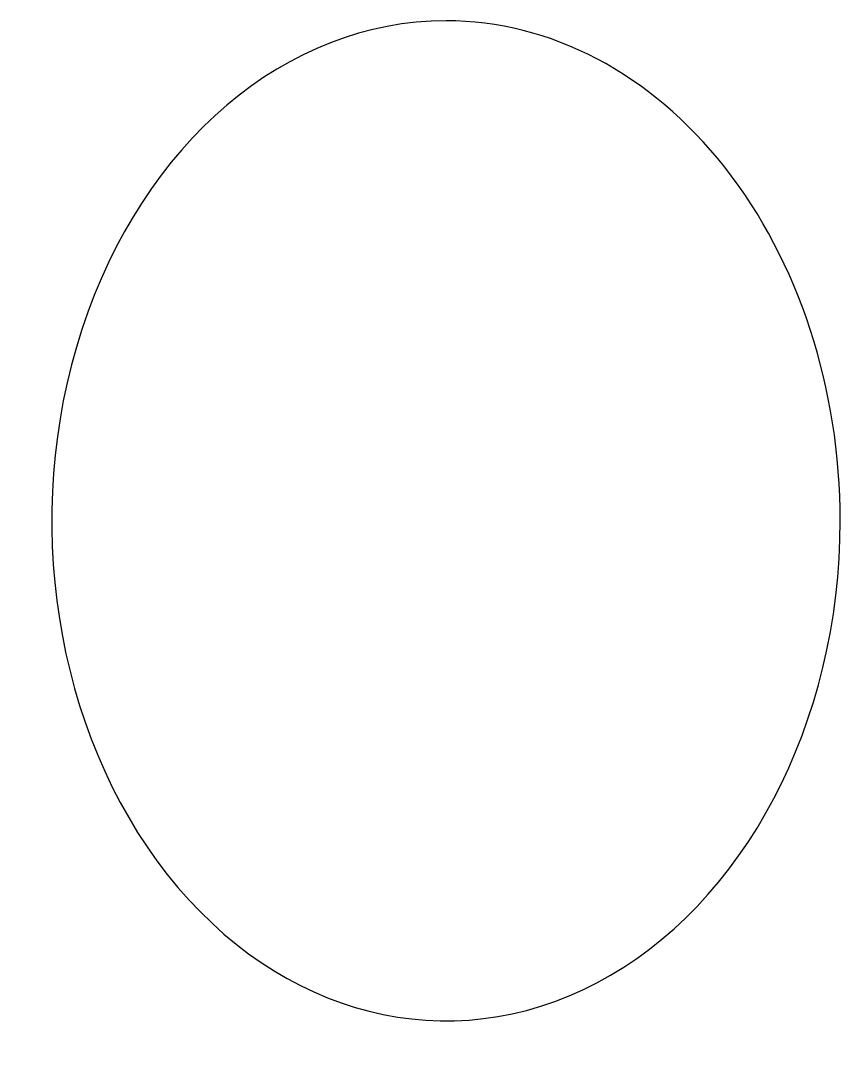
# Model space of a CAD drawing. Extents: x 1132 to 1822, y -1312 to -436.
import ezdxf

# ---------------------------------------------------------------- set-up
doc = ezdxf.new("R2010")
doc.units = 0
doc.layers.add('Layer_1', color=7, linetype='CONTINUOUS')

msp = doc.modelspace()

# ---------------------------------------------------------------- linework, layer by layer
at = {"layer": 'Layer_1', "color": 7}
msp.add_lwpolyline([(1490.111321, -436.110988)], close=True, dxfattribs=at)
for points in [[(1490.111321, -436.110988), (1355.737311, -436.110988), (1234.59463, -538.763135), (1183.171923, -696.200893)], [(1725.032567, -559.51375), (1662.727579, -480.500288), (1578.223881, -436.110988), (1490.111321, -436.110988)], [(1822.340133, -857.434371), (1822.340133, -745.692463), (1787.337555, -638.527211), (1725.032567, -559.51375)], [(1183.171923, -696.200893), (1131.749215, -853.638651), (1160.173302, -1034.85735), (1255.190076, -1155.354993)], [(1617.249783, -1246.686422), (1741.395182, -1181.473567), (1822.340133, -1027.843773), (1822.340133, -857.434371)], [(1255.190076, -1155.354993), (1350.20685, -1275.852636), (1493.104385, -1311.899277), (1617.249783, -1246.686422)]]:
    msp.add_open_spline(points, degree=3, dxfattribs=at)

doc.saveas('drawing.dxf')
